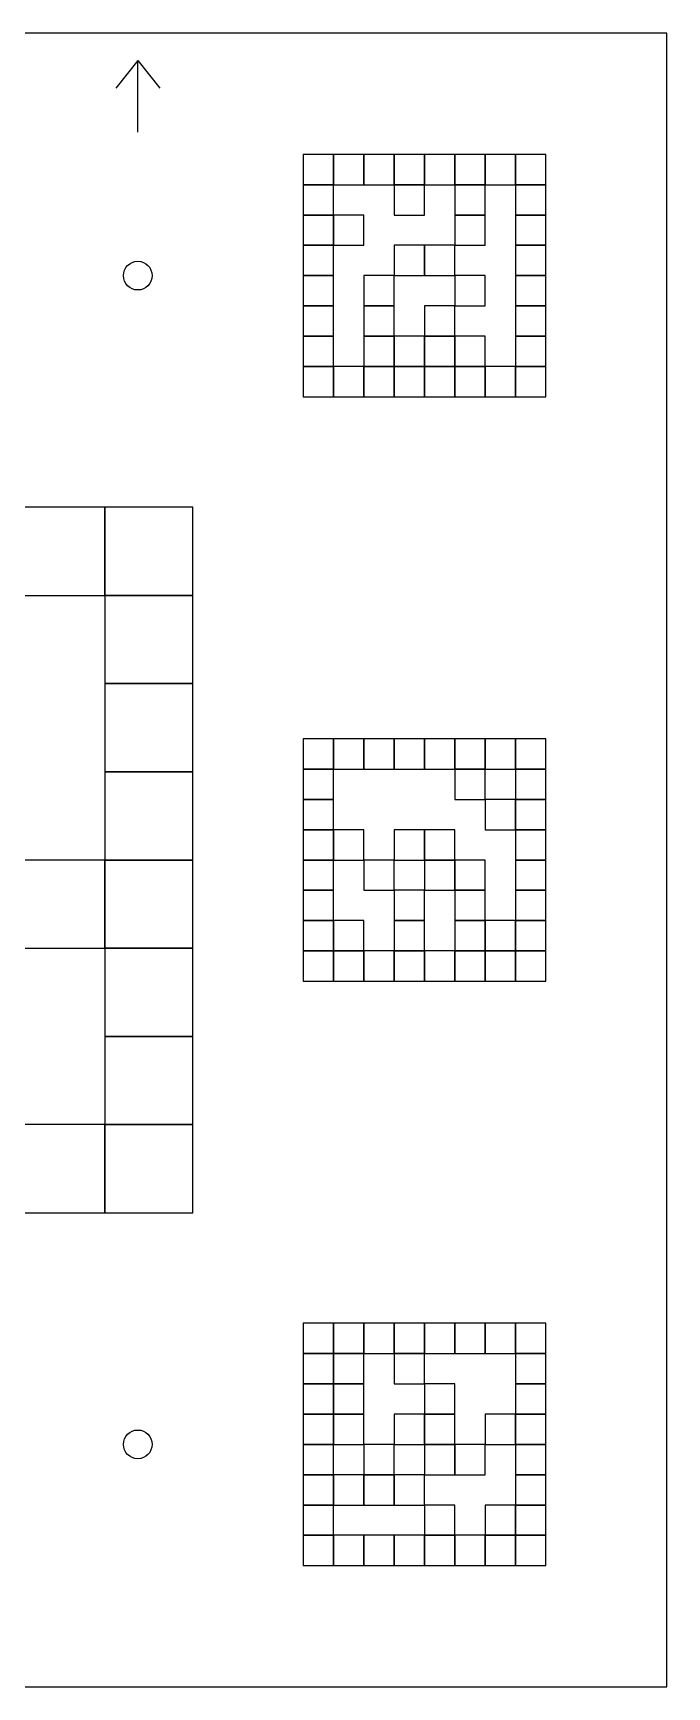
# Model space of a CAD drawing. Extents: x 0 to 1260, y 0 to 1580.
# Drawn here: x 825 to 940, y 320 to 620 of the extents above; entities that cross this region are included whole.
import ezdxf

# ---------------------------------------------------------------- set-up
doc = ezdxf.new("R2010")
doc.units = 0
for name, color, linetype in [('BLACK_POCKET', 7, 'CONTINUOUS'), ('CUT', 7, 'CONTINUOUS'), ('MOUNT_HOLE', 6, 'CONTINUOUS'), ('ORIENTATION', 7, 'CONTINUOUS')]:
    doc.layers.add(name, color=color, linetype=linetype)

msp = doc.modelspace()

# ---------------------------------------------------------------- linework, layer by layer
at = {"layer": 'BLACK_POCKET'}
for p, q in [((879.5, 598), (874, 598)), ((874, 598), (874, 592.5)), ((879.5, 592.5), (879.5, 598)), ((885, 598), (879.5, 598)), ((879.5, 598), (879.5, 592.5)), ((885, 592.5), (885, 598)), ((890.5, 598), (885, 598)), ((885, 598), (885, 592.5)), ((890.5, 592.5), (890.5, 598)), ((896, 598), (890.5, 598)), ((890.5, 598), (890.5, 592.5)), ((896, 592.5), (896, 598)), ((901.5, 598), (896, 598)), ((896, 598), (896, 592.5)), ((901.5, 592.5), (901.5, 598)), ((907, 598), (901.5, 598)), ((901.5, 598), (901.5, 592.5)), ((907, 592.5), (907, 598)), ((912.5, 598), (907, 598)), ((907, 598), (907, 592.5)), ((912.5, 592.5), (912.5, 598)), ((918, 598), (912.5, 598)), ((912.5, 598), (912.5, 592.5)), ((918, 592.5), (918, 598)), ((874, 592.5), (879.5, 592.5)), ((879.5, 592.5), (874, 592.5)), ((874, 592.5), (874, 587)), ((879.5, 592.5), (885, 592.5)), ((879.5, 587), (879.5, 592.5)), ((885, 592.5), (890.5, 592.5)), ((890.5, 592.5), (896, 592.5)), ((896, 592.5), (890.5, 592.5)), ((890.5, 592.5), (890.5, 587)), ((896, 592.5), (901.5, 592.5)), ((896, 587), (896, 592.5)), ((901.5, 592.5), (907, 592.5)), ((907, 592.5), (901.5, 592.5)), ((901.5, 592.5), (901.5, 587)), ((907, 592.5), (912.5, 592.5)), ((907, 587), (907, 592.5)), ((912.5, 592.5), (918, 592.5)), ((918, 592.5), (912.5, 592.5)), ((912.5, 592.5), (912.5, 587)), ((918, 587), (918, 592.5)), ((874, 587), (879.5, 587)), ((879.5, 587), (874, 587)), ((874, 587), (874, 581.5)), ((879.5, 581.5), (879.5, 587)), ((885, 587), (879.5, 587)), ((879.5, 587), (879.5, 581.5)), ((885, 581.5), (885, 587)), ((890.5, 587), (896, 587)), ((901.5, 587), (907, 587)), ((907, 587), (901.5, 587)), ((901.5, 587), (901.5, 581.5)), ((907, 581.5), (907, 587)), ((912.5, 587), (918, 587)), ((918, 587), (912.5, 587)), ((912.5, 587), (912.5, 581.5)), ((918, 581.5), (918, 587)), ((874, 581.5), (879.5, 581.5)), ((879.5, 581.5), (874, 581.5)), ((874, 581.5), (874, 576)), ((879.5, 581.5), (885, 581.5)), ((879.5, 576), (879.5, 581.5)), ((896, 581.5), (890.5, 581.5)), ((890.5, 581.5), (890.5, 576)), ((896, 576), (896, 581.5)), ((901.5, 581.5), (896, 581.5)), ((896, 581.5), (896, 576)), ((901.5, 581.5), (907, 581.5)), ((901.5, 576), (901.5, 581.5)), ((912.5, 581.5), (918, 581.5)), ((918, 581.5), (912.5, 581.5)), ((912.5, 581.5), (912.5, 576)), ((918, 576), (918, 581.5)), ((874, 576), (879.5, 576)), ((879.5, 576), (874, 576)), ((874, 576), (874, 570.5)), ((879.5, 570.5), (879.5, 576)), ((890.5, 576), (885, 576)), ((885, 576), (885, 570.5)), ((890.5, 576), (896, 576)), ((890.5, 570.5), (890.5, 576)), ((896, 576), (901.5, 576)), ((907, 576), (901.5, 576)), ((901.5, 576), (901.5, 570.5)), ((907, 570.5), (907, 576)), ((912.5, 576), (918, 576)), ((918, 576), (912.5, 576)), ((912.5, 576), (912.5, 570.5)), ((918, 570.5), (918, 576)), ((874, 570.5), (879.5, 570.5)), ((879.5, 570.5), (874, 570.5)), ((874, 570.5), (874, 565)), ((879.5, 565), (879.5, 570.5)), ((885, 570.5), (890.5, 570.5)), ((890.5, 570.5), (885, 570.5)), ((885, 570.5), (885, 565)), ((890.5, 565), (890.5, 570.5)), ((901.5, 570.5), (896, 570.5)), ((896, 570.5), (896, 565)), ((901.5, 570.5), (907, 570.5)), ((901.5, 565), (901.5, 570.5)), ((912.5, 570.5), (918, 570.5)), ((918, 570.5), (912.5, 570.5)), ((912.5, 570.5), (912.5, 565)), ((918, 565), (918, 570.5)), ((874, 565), (879.5, 565)), ((879.5, 565), (874, 565)), ((874, 565), (874, 559.5)), ((879.5, 559.5), (879.5, 565)), ((885, 565), (890.5, 565)), ((890.5, 565), (885, 565)), ((885, 565), (885, 559.5)), ((890.5, 559.5), (890.5, 565)), ((896, 565), (890.5, 565)), ((890.5, 565), (890.5, 559.5)), ((896, 565), (901.5, 565)), ((896, 559.5), (896, 565)), ((901.5, 565), (896, 565)), ((896, 565), (896, 559.5)), ((901.5, 559.5), (901.5, 565)), ((907, 565), (901.5, 565)), ((901.5, 565), (901.5, 559.5)), ((907, 559.5), (907, 565)), ((912.5, 565), (918, 565)), ((918, 565), (912.5, 565)), ((912.5, 565), (912.5, 559.5)), ((918, 559.5), (918, 565)), ((874, 559.5), (879.5, 559.5)), ((879.5, 559.5), (874, 559.5)), ((874, 559.5), (874, 554)), ((879.5, 554), (879.5, 559.5)), ((885, 559.5), (879.5, 559.5)), ((879.5, 559.5), (879.5, 554)), ((885, 559.5), (890.5, 559.5)), ((885, 554), (885, 559.5)), ((890.5, 559.5), (885, 559.5)), ((885, 559.5), (885, 554)), ((890.5, 559.5), (896, 559.5)), ((890.5, 554), (890.5, 559.5)), ((896, 559.5), (890.5, 559.5)), ((890.5, 559.5), (890.5, 554)), ((896, 559.5), (901.5, 559.5)), ((896, 554), (896, 559.5)), ((901.5, 559.5), (896, 559.5)), ((896, 559.5), (896, 554)), ((901.5, 559.5), (907, 559.5)), ((901.5, 554), (901.5, 559.5)), ((907, 559.5), (901.5, 559.5)), ((901.5, 559.5), (901.5, 554)), ((907, 554), (907, 559.5)), ((912.5, 559.5), (907, 559.5)), ((907, 559.5), (907, 554)), ((912.5, 559.5), (918, 559.5)), ((912.5, 554), (912.5, 559.5)), ((918, 559.5), (912.5, 559.5)), ((912.5, 559.5), (912.5, 554)), ((918, 554), (918, 559.5)), ((874, 554), (879.5, 554)), ((879.5, 554), (885, 554)), ((885, 554), (890.5, 554)), ((890.5, 554), (896, 554)), ((896, 554), (901.5, 554)), ((901.5, 554), (907, 554)), ((907, 554), (912.5, 554)), ((912.5, 554), (918, 554)), ((838, 534), (822, 534)), ((838, 518), (838, 534)), ((854, 534), (838, 534)), ((838, 534), (838, 518)), ((854, 518), (854, 534)), ((822, 518), (838, 518)), ((838, 518), (854, 518)), ((854, 518), (838, 518)), ((838, 518), (838, 502)), ((854, 502), (854, 518)), ((838, 502), (854, 502)), ((854, 502), (838, 502)), ((838, 502), (838, 486)), ((854, 486), (854, 502)), ((879.5, 492), (874, 492)), ((874, 492), (874, 486.5)), ((879.5, 486.5), (879.5, 492)), ((885, 492), (879.5, 492)), ((879.5, 492), (879.5, 486.5)), ((885, 486.5), (885, 492)), ((890.5, 492), (885, 492)), ((885, 492), (885, 486.5)), ((890.5, 486.5), (890.5, 492)), ((896, 492), (890.5, 492)), ((890.5, 492), (890.5, 486.5)), ((896, 486.5), (896, 492)), ((901.5, 492), (896, 492)), ((896, 492), (896, 486.5)), ((901.5, 486.5), (901.5, 492)), ((907, 492), (901.5, 492)), ((901.5, 492), (901.5, 486.5)), ((907, 486.5), (907, 492)), ((912.5, 492), (907, 492)), ((907, 492), (907, 486.5)), ((912.5, 486.5), (912.5, 492)), ((918, 492), (912.5, 492)), ((912.5, 492), (912.5, 486.5)), ((918, 486.5), (918, 492)), ((838, 486), (854, 486)), ((854, 486), (838, 486)), ((838, 486), (838, 470)), ((854, 470), (854, 486)), ((874, 486.5), (879.5, 486.5)), ((879.5, 486.5), (874, 486.5)), ((874, 486.5), (874, 481)), ((879.5, 486.5), (885, 486.5)), ((879.5, 481), (879.5, 486.5)), ((885, 486.5), (890.5, 486.5)), ((890.5, 486.5), (896, 486.5)), ((896, 486.5), (901.5, 486.5)), ((901.5, 486.5), (907, 486.5)), ((907, 486.5), (901.5, 486.5)), ((901.5, 486.5), (901.5, 481)), ((907, 486.5), (912.5, 486.5)), ((907, 481), (907, 486.5)), ((912.5, 486.5), (918, 486.5)), ((918, 486.5), (912.5, 486.5)), ((912.5, 486.5), (912.5, 481)), ((918, 481), (918, 486.5)), ((874, 481), (879.5, 481)), ((879.5, 481), (874, 481)), ((874, 481), (874, 475.5)), ((879.5, 475.5), (879.5, 481)), ((901.5, 481), (907, 481)), ((912.5, 481), (907, 481)), ((907, 481), (907, 475.5)), ((912.5, 481), (918, 481)), ((912.5, 475.5), (912.5, 481)), ((918, 481), (912.5, 481)), ((912.5, 481), (912.5, 475.5)), ((918, 475.5), (918, 481)), ((874, 475.5), (879.5, 475.5)), ((879.5, 475.5), (874, 475.5)), ((874, 475.5), (874, 470)), ((879.5, 470), (879.5, 475.5)), ((885, 475.5), (879.5, 475.5)), ((879.5, 475.5), (879.5, 470)), ((885, 470), (885, 475.5)), ((896, 475.5), (890.5, 475.5)), ((890.5, 475.5), (890.5, 470)), ((896, 470), (896, 475.5)), ((901.5, 475.5), (896, 475.5)), ((896, 475.5), (896, 470)), ((901.5, 470), (901.5, 475.5)), ((907, 475.5), (912.5, 475.5)), ((912.5, 475.5), (918, 475.5)), ((918, 475.5), (912.5, 475.5)), ((912.5, 475.5), (912.5, 470)), ((918, 470), (918, 475.5)), ((838, 470), (822, 470)), ((838, 470), (854, 470)), ((838, 454), (838, 470)), ((854, 470), (838, 470)), ((838, 470), (838, 454)), ((854, 454), (854, 470)), ((874, 470), (879.5, 470)), ((879.5, 470), (874, 470)), ((874, 470), (874, 464.5)), ((879.5, 470), (885, 470)), ((879.5, 464.5), (879.5, 470)), ((890.5, 470), (885, 470)), ((885, 470), (885, 464.5)), ((890.5, 470), (896, 470)), ((890.5, 464.5), (890.5, 470)), ((896, 470), (901.5, 470)), ((901.5, 470), (896, 470)), ((896, 470), (896, 464.5)), ((901.5, 464.5), (901.5, 470)), ((907, 470), (901.5, 470)), ((901.5, 470), (901.5, 464.5)), ((907, 464.5), (907, 470)), ((912.5, 470), (918, 470)), ((918, 470), (912.5, 470)), ((912.5, 470), (912.5, 464.5)), ((918, 464.5), (918, 470)), ((874, 464.5), (879.5, 464.5)), ((879.5, 464.5), (874, 464.5)), ((874, 464.5), (874, 459)), ((879.5, 459), (879.5, 464.5)), ((885, 464.5), (890.5, 464.5)), ((896, 464.5), (890.5, 464.5)), ((890.5, 464.5), (890.5, 459)), ((896, 464.5), (901.5, 464.5)), ((896, 459), (896, 464.5)), ((901.5, 464.5), (907, 464.5)), ((907, 464.5), (901.5, 464.5)), ((901.5, 464.5), (901.5, 459)), ((907, 459), (907, 464.5)), ((912.5, 464.5), (918, 464.5)), ((918, 464.5), (912.5, 464.5)), ((912.5, 464.5), (912.5, 459)), ((918, 459), (918, 464.5)), ((874, 459), (879.5, 459)), ((879.5, 459), (874, 459)), ((874, 459), (874, 453.5)), ((879.5, 453.5), (879.5, 459)), ((885, 459), (879.5, 459)), ((879.5, 459), (879.5, 453.5)), ((885, 453.5), (885, 459)), ((890.5, 459), (896, 459)), ((896, 459), (890.5, 459)), ((890.5, 459), (890.5, 453.5)), ((896, 453.5), (896, 459)), ((901.5, 459), (907, 459)), ((907, 459), (901.5, 459)), ((901.5, 459), (901.5, 453.5)), ((907, 453.5), (907, 459)), ((912.5, 459), (907, 459)), ((907, 459), (907, 453.5)), ((912.5, 459), (918, 459)), ((912.5, 453.5), (912.5, 459)), ((918, 459), (912.5, 459)), ((912.5, 459), (912.5, 453.5)), ((918, 453.5), (918, 459)), ((822, 454), (838, 454)), ((838, 454), (854, 454)), ((854, 454), (838, 454)), ((838, 454), (838, 438)), ((854, 438), (854, 454)), ((874, 453.5), (879.5, 453.5)), ((879.5, 453.5), (874, 453.5)), ((874, 453.5), (874, 448)), ((879.5, 453.5), (885, 453.5)), ((879.5, 448), (879.5, 453.5)), ((885, 453.5), (879.5, 453.5)), ((879.5, 453.5), (879.5, 448)), ((885, 448), (885, 453.5)), ((890.5, 453.5), (885, 453.5)), ((885, 453.5), (885, 448)), ((890.5, 453.5), (896, 453.5)), ((890.5, 448), (890.5, 453.5)), ((896, 453.5), (890.5, 453.5)), ((890.5, 453.5), (890.5, 448)), ((896, 448), (896, 453.5)), ((901.5, 453.5), (896, 453.5)), ((896, 453.5), (896, 448)), ((901.5, 453.5), (907, 453.5)), ((901.5, 448), (901.5, 453.5)), ((907, 453.5), (901.5, 453.5)), ((901.5, 453.5), (901.5, 448)), ((907, 453.5), (912.5, 453.5)), ((907, 448), (907, 453.5)), ((912.5, 453.5), (907, 453.5)), ((907, 453.5), (907, 448)), ((912.5, 453.5), (918, 453.5)), ((912.5, 448), (912.5, 453.5)), ((918, 453.5), (912.5, 453.5)), ((912.5, 453.5), (912.5, 448)), ((918, 448), (918, 453.5)), ((874, 448), (879.5, 448)), ((879.5, 448), (885, 448)), ((885, 448), (890.5, 448)), ((890.5, 448), (896, 448)), ((896, 448), (901.5, 448)), ((901.5, 448), (907, 448)), ((907, 448), (912.5, 448)), ((912.5, 448), (918, 448)), ((838, 438), (854, 438)), ((854, 438), (838, 438)), ((838, 438), (838, 422)), ((854, 422), (854, 438)), ((838, 422), (822, 422)), ((838, 422), (854, 422)), ((838, 406), (838, 422)), ((854, 422), (838, 422)), ((838, 422), (838, 406)), ((854, 406), (854, 422)), ((822, 406), (838, 406)), ((838, 406), (854, 406)), ((879.5, 386), (874, 386)), ((874, 386), (874, 380.5)), ((879.5, 380.5), (879.5, 386)), ((885, 386), (879.5, 386)), ((879.5, 386), (879.5, 380.5)), ((885, 380.5), (885, 386)), ((890.5, 386), (885, 386)), ((885, 386), (885, 380.5)), ((890.5, 380.5), (890.5, 386)), ((896, 386), (890.5, 386)), ((890.5, 386), (890.5, 380.5)), ((896, 380.5), (896, 386)), ((901.5, 386), (896, 386)), ((896, 386), (896, 380.5)), ((901.5, 380.5), (901.5, 386)), ((907, 386), (901.5, 386)), ((901.5, 386), (901.5, 380.5)), ((907, 380.5), (907, 386)), ((912.5, 386), (907, 386)), ((907, 386), (907, 380.5)), ((912.5, 380.5), (912.5, 386)), ((918, 386), (912.5, 386)), ((912.5, 386), (912.5, 380.5)), ((918, 380.5), (918, 386)), ((874, 380.5), (879.5, 380.5)), ((879.5, 380.5), (874, 380.5)), ((874, 380.5), (874, 375)), ((879.5, 380.5), (885, 380.5)), ((879.5, 375), (879.5, 380.5)), ((885, 380.5), (879.5, 380.5)), ((879.5, 380.5), (879.5, 375)), ((885, 380.5), (890.5, 380.5)), ((885, 375), (885, 380.5)), ((890.5, 380.5), (896, 380.5)), ((896, 380.5), (890.5, 380.5)), ((890.5, 380.5), (890.5, 375)), ((896, 380.5), (901.5, 380.5)), ((896, 375), (896, 380.5)), ((901.5, 380.5), (907, 380.5)), ((907, 380.5), (912.5, 380.5)), ((912.5, 380.5), (918, 380.5)), ((918, 380.5), (912.5, 380.5)), ((912.5, 380.5), (912.5, 375)), ((918, 375), (918, 380.5)), ((874, 375), (879.5, 375)), ((879.5, 375), (874, 375)), ((874, 375), (874, 369.5)), ((879.5, 375), (885, 375)), ((879.5, 369.5), (879.5, 375)), ((885, 375), (879.5, 375)), ((879.5, 375), (879.5, 369.5)), ((885, 369.5), (885, 375)), ((890.5, 375), (896, 375)), ((901.5, 375), (896, 375)), ((896, 375), (896, 369.5)), ((901.5, 369.5), (901.5, 375)), ((912.5, 375), (918, 375)), ((918, 375), (912.5, 375)), ((912.5, 375), (912.5, 369.5)), ((918, 369.5), (918, 375)), ((874, 369.5), (879.5, 369.5)), ((879.5, 369.5), (874, 369.5)), ((874, 369.5), (874, 364)), ((879.5, 369.5), (885, 369.5)), ((879.5, 364), (879.5, 369.5)), ((885, 369.5), (879.5, 369.5)), ((879.5, 369.5), (879.5, 364)), ((885, 364), (885, 369.5)), ((896, 369.5), (890.5, 369.5)), ((890.5, 369.5), (890.5, 364)), ((896, 369.5), (901.5, 369.5)), ((896, 364), (896, 369.5)), ((901.5, 369.5), (896, 369.5)), ((896, 369.5), (896, 364)), ((901.5, 364), (901.5, 369.5)), ((912.5, 369.5), (907, 369.5)), ((907, 369.5), (907, 364)), ((912.5, 369.5), (918, 369.5)), ((912.5, 364), (912.5, 369.5)), ((918, 369.5), (912.5, 369.5)), ((912.5, 369.5), (912.5, 364)), ((918, 364), (918, 369.5)), ((874, 364), (879.5, 364)), ((879.5, 364), (874, 364)), ((874, 364), (874, 358.5)), ((879.5, 364), (885, 364)), ((879.5, 358.5), (879.5, 364)), ((890.5, 364), (885, 364)), ((885, 364), (885, 358.5)), ((890.5, 364), (896, 364)), ((890.5, 358.5), (890.5, 364)), ((896, 364), (901.5, 364)), ((901.5, 364), (896, 364)), ((896, 364), (896, 358.5)), ((901.5, 358.5), (901.5, 364)), ((907, 364), (901.5, 364)), ((901.5, 364), (901.5, 358.5)), ((907, 364), (912.5, 364)), ((907, 358.5), (907, 364)), ((912.5, 364), (918, 364)), ((918, 364), (912.5, 364)), ((912.5, 364), (912.5, 358.5)), ((918, 358.5), (918, 364)), ((874, 358.5), (879.5, 358.5)), ((879.5, 358.5), (874, 358.5)), ((874, 358.5), (874, 353)), ((879.5, 353), (879.5, 358.5)), ((885, 358.5), (879.5, 358.5)), ((879.5, 358.5), (879.5, 353)), ((885, 358.5), (890.5, 358.5)), ((885, 353), (885, 358.5)), ((890.5, 358.5), (885, 358.5)), ((885, 358.5), (885, 353)), ((890.5, 353), (890.5, 358.5)), ((896, 358.5), (890.5, 358.5)), ((890.5, 358.5), (890.5, 353)), ((896, 358.5), (901.5, 358.5)), ((896, 353), (896, 358.5)), ((901.5, 358.5), (907, 358.5)), ((912.5, 358.5), (918, 358.5)), ((918, 358.5), (912.5, 358.5)), ((912.5, 358.5), (912.5, 353)), ((918, 353), (918, 358.5)), ((874, 353), (879.5, 353)), ((879.5, 353), (874, 353)), ((874, 353), (874, 347.5)), ((879.5, 353), (885, 353)), ((879.5, 347.5), (879.5, 353)), ((885, 353), (890.5, 353)), ((890.5, 353), (896, 353)), ((901.5, 353), (896, 353)), ((896, 353), (896, 347.5)), ((901.5, 347.5), (901.5, 353)), ((912.5, 353), (907, 353)), ((907, 353), (907, 347.5)), ((912.5, 353), (918, 353)), ((912.5, 347.5), (912.5, 353)), ((918, 353), (912.5, 353)), ((912.5, 353), (912.5, 347.5)), ((918, 347.5), (918, 353)), ((874, 347.5), (879.5, 347.5)), ((879.5, 347.5), (874, 347.5)), ((874, 347.5), (874, 342)), ((879.5, 342), (879.5, 347.5)), ((885, 347.5), (879.5, 347.5)), ((879.5, 347.5), (879.5, 342)), ((885, 342), (885, 347.5)), ((890.5, 347.5), (885, 347.5)), ((885, 347.5), (885, 342)), ((890.5, 342), (890.5, 347.5)), ((896, 347.5), (890.5, 347.5)), ((890.5, 347.5), (890.5, 342)), ((896, 347.5), (901.5, 347.5)), ((896, 342), (896, 347.5)), ((901.5, 347.5), (896, 347.5)), ((896, 347.5), (896, 342)), ((901.5, 342), (901.5, 347.5)), ((907, 347.5), (901.5, 347.5)), ((901.5, 347.5), (901.5, 342)), ((907, 347.5), (912.5, 347.5)), ((907, 342), (907, 347.5)), ((912.5, 347.5), (907, 347.5)), ((907, 347.5), (907, 342)), ((912.5, 347.5), (918, 347.5)), ((912.5, 342), (912.5, 347.5)), ((918, 347.5), (912.5, 347.5)), ((912.5, 347.5), (912.5, 342)), ((918, 342), (918, 347.5)), ((874, 342), (879.5, 342)), ((879.5, 342), (885, 342)), ((885, 342), (890.5, 342)), ((890.5, 342), (896, 342)), ((896, 342), (901.5, 342)), ((901.5, 342), (907, 342)), ((907, 342), (912.5, 342)), ((912.5, 342), (918, 342))]:
    msp.add_line(p, q, dxfattribs=at)
at = {"layer": 'CUT'}
for p, q in [((940, 620), (640, 620)), ((940, 320), (940, 620)), ((640, 320), (940, 320))]:
    msp.add_line(p, q, dxfattribs=at)
at = {"layer": 'MOUNT_HOLE'}
for centre in [(844, 576), (844, 364)]:
    msp.add_circle(centre, 2.6, dxfattribs=at)
at = {"layer": 'ORIENTATION'}
for p, q in [((844, 615), (840, 610)), ((844, 602), (844, 615)), ((844, 615), (848, 610))]:
    msp.add_line(p, q, dxfattribs=at)

doc.saveas('drawing.dxf')
